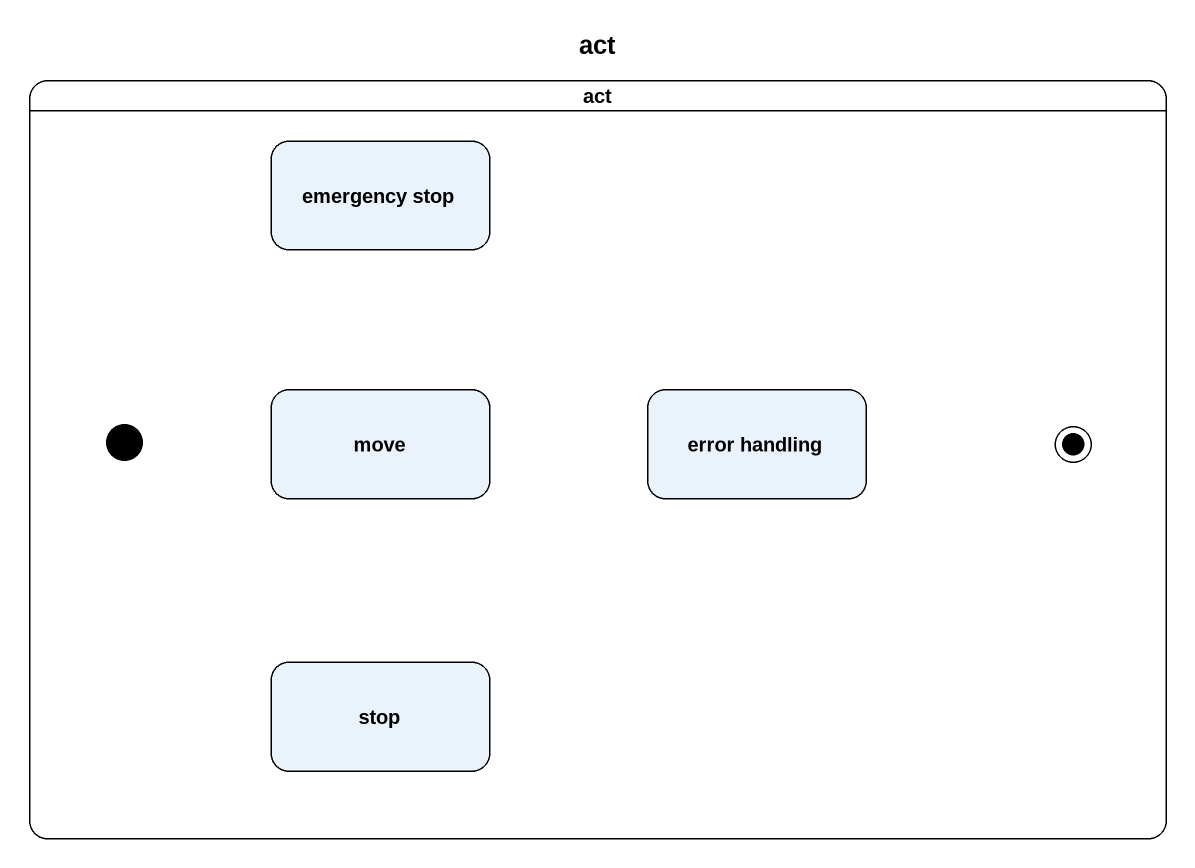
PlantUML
@startuml
title act
hide empty description
state act {
  state "emergency stop" as emergency_stop
  state move
  state "error handling" as error_handling
  state initial1 <<start>>
  state final1 <<end>>
  state "stop" as stop_
}
@enduml
